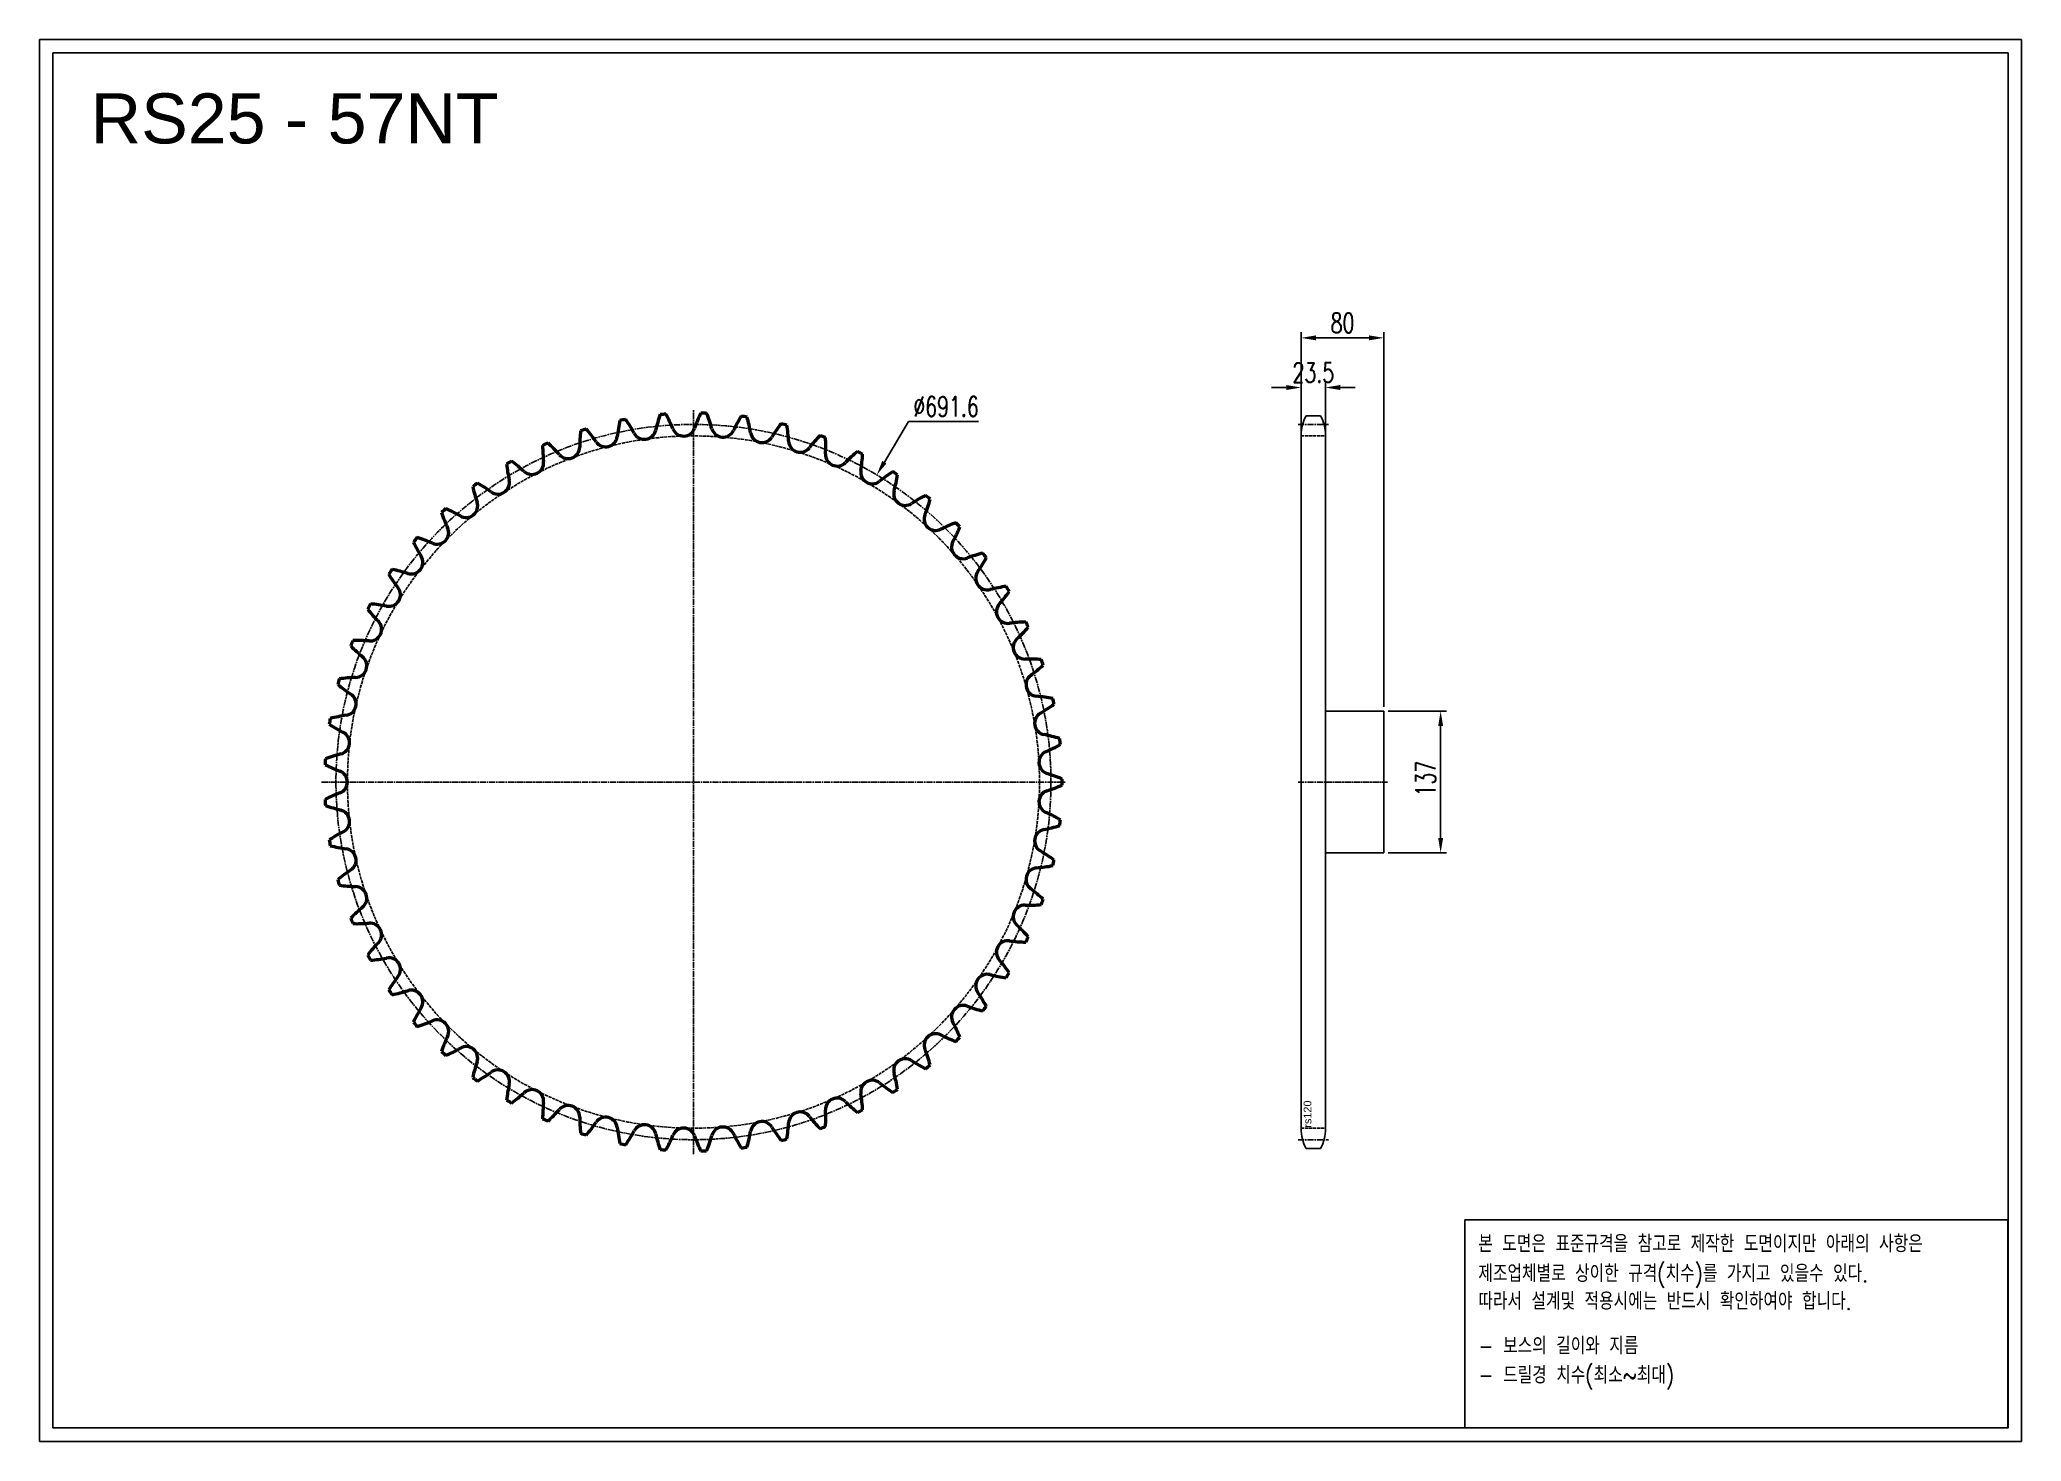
# Model space of a CAD drawing. Header units: millimetres. Extents: x -50626 to -48709, y 43553 to 44909.
import ezdxf

# ---------------------------------------------------------------- set-up
doc = ezdxf.new("R2010")
doc.units = ezdxf.units.MM
for name, pattern in [('AM_ISO02W050', [7.5, 6, -1.5]), ('AM_ISO02W050x2', [3.75, 3, -0.75]), ('AM_ISO08W050', [18, 12, -1.5, 3, -1.5]), ('AM_ISO08W050x2', [9, 6, -0.75, 1.5, -0.75])]:
    doc.linetypes.add(name, pattern=pattern)
for name, color, linetype, lineweight in [('AM_0N', 7, 'Continuous', 50), ('AM_3N', 6, 'AM_ISO02W050', 25), ('AM_7', 4, 'AM_ISO08W050', 25), ('AM_7N', 4, 'AM_ISO08W050', 25)]:
    doc.layers.add(name, color=color, linetype=linetype, lineweight=lineweight)
doc.layers.add('S-DIM', color=7, linetype='Continuous')
doc.styles.add('HAN', font='ROMANS.shx', dxfattribs={"width": 0.7, "bigfont": 'whgtxt.shx'})
doc.styles.add('HSG', font='SIMPLEX.shx', dxfattribs={"width": 0.7, "bigfont": 'HSG.shx'})
doc.styles.get("Standard").update_dxf_attribs({"font": 'arial.ttf'})
doc.dimstyles.new('APP32', dxfattribs={"dimscale": 8, "dimtxt": 2.4, "dimasz": 1.8, "dimexe": 0.7, "dimexo": 0.5, "dimgap": 0.6, "dimtad": 1, "dimtoh": 1, "dimdec": 1, "dimrnd": 0.01, "dimzin": 9, "dimdsep": 46, "dimtxsty": 'HSG', "dimcen": 0, "dimclrd": 1, "dimclre": 1, "dimclrt": 256, "dimazin": 2, "dimtp": 1, "dimtm": 1, "dimtfac": 0.5, "dimtdec": 1, "dimtofl": 0, "dimtmove": 0, "dimatfit": 3, "dimfxl": 0, "dimtvp": 1, "dimtolj": 2, "dimlwd": -1, "dimlwe": -1, "dimarcsym": 0})

# ---------------------------------------------------------------- blocks, each defined once
blk = doc.blocks.new('*D1')
at = {"layer": 'Defpoints', "color": 0, "transparency": 16777216}
for p in [(-49325.7, 44259.5), (-49325.7, 44122.5), (-49270.8, 44122.5)]:
    blk.add_point(p, dxfattribs=at)
at = {"layer": 'S-DIM', "color": 1, "transparency": 16777216}
for p, q in [((-49321.7, 44259.5), (-49265.2, 44259.5)), ((-49270.8, 44245.1), (-49270.8, 44136.9)), ((-49321.7, 44122.5), (-49265.2, 44122.5))]:
    blk.add_line(p, q, dxfattribs=at)
for points in [[(-49273.2, 44245.1), (-49268.4, 44245.1), (-49270.8, 44259.5)], [(-49273.2, 44136.9), (-49268.4, 44136.9), (-49270.8, 44122.5)]]:
    blk.add_solid(points, dxfattribs=at)
at = {"layer": 'S-DIM', "transparency": 16777216, "insert": (-49285.2, 44194.2), "char_height": 19.2, "attachment_point": 5, "rotation": 90, "style": 'HSG'}
blk.add_mtext('\\A2;137', dxfattribs=at)
blk = doc.blocks.new('*D2')
at = {"layer": 'Defpoints', "color": 0, "transparency": 16777216}
for p in [(-49816.2, 44487.8), (-50170.7, 43894)]:
    blk.add_point(p, dxfattribs=at)
at = {"layer": 'S-DIM', "color": 1, "linetype": 'ByBlock', "transparency": 16777216}
for p, q in [((-49785.4, 44539.6), (-49808.8, 44500.2)), ((-49717.8, 44539.6), (-49785.4, 44539.6))]:
    blk.add_line(p, q, dxfattribs=at)
at = {"layer": 'S-DIM', "color": 1, "transparency": 16777216}
blk.add_solid([(-49810.9, 44501.4), (-49806.8, 44499), (-49816.2, 44487.8)], dxfattribs=at)
at = {"layer": 'S-DIM', "transparency": 16777216, "insert": (-49749.2, 44554), "char_height": 19.2, "attachment_point": 5, "style": 'HSG'}
blk.add_mtext('\\A2;∅691.6', dxfattribs=at)
blk = doc.blocks.new('*D3')
at = {"layer": 'Defpoints', "color": 0, "transparency": 16777216}
for p in [(-49382.2, 44572.4), (-49405.7, 44525.6), (-49382.2, 44525.6)]:
    blk.add_point(p, dxfattribs=at)
at = {"layer": 'S-DIM', "color": 1, "linetype": 'ByBlock', "transparency": 16777216}
for p, q in [((-49420.1, 44572.4), (-49434.5, 44572.4)), ((-49405.7, 44529.6), (-49405.7, 44578)), ((-49382.2, 44529.6), (-49382.2, 44578)), ((-49367.8, 44572.4), (-49353.4, 44572.4))]:
    blk.add_line(p, q, dxfattribs=at)
at = {"layer": 'S-DIM', "color": 1, "transparency": 16777216}
for points in [[(-49420.1, 44574.8), (-49420.1, 44570), (-49405.7, 44572.4)], [(-49367.8, 44574.8), (-49367.8, 44570), (-49382.2, 44572.4)]]:
    blk.add_solid(points, dxfattribs=at)
at = {"layer": 'S-DIM', "transparency": 16777216, "insert": (-49393.9, 44586.8), "char_height": 19.2, "attachment_point": 5, "style": 'HSG'}
blk.add_mtext('\\A2;23.5', dxfattribs=at)
blk = doc.blocks.new('*D4')
at = {"layer": 'Defpoints', "color": 0, "transparency": 16777216}
for p in [(-49325.7, 44620.4), (-49405.7, 44525.6), (-49325.7, 44259.5)]:
    blk.add_point(p, dxfattribs=at)
at = {"layer": 'S-DIM', "color": 1, "linetype": 'ByBlock', "transparency": 16777216}
for p, q in [((-49405.7, 44529.6), (-49405.7, 44626)), ((-49325.7, 44263.5), (-49325.7, 44626)), ((-49391.3, 44620.4), (-49340.1, 44620.4))]:
    blk.add_line(p, q, dxfattribs=at)
at = {"layer": 'S-DIM', "color": 1, "transparency": 16777216}
for points in [[(-49391.3, 44622.8), (-49391.3, 44618), (-49405.7, 44620.4)], [(-49340.1, 44622.8), (-49340.1, 44618), (-49325.7, 44620.4)]]:
    blk.add_solid(points, dxfattribs=at)
at = {"layer": 'S-DIM', "transparency": 16777216, "insert": (-49365.7, 44634.8), "char_height": 19.2, "attachment_point": 5, "style": 'HSG'}
blk.add_mtext('\\A2;80', dxfattribs=at)
blk = doc.blocks.new('notice1')
at = {"color": 4}
blk.add_lwpolyline([(-22142.12, 1735.9), (-22053.8, 1735.9), (-22053.8, 1702.07), (-22142.12, 1702.07)], close=True, dxfattribs=at)
at = {"color": 4, "style": 'HAN', "width": 0.8}
for s, p in [('본 도면은 표준규격을 참고로 제작한 도면이지만 아래의 사항은', (-22139.9, 1730.62)), ('제조업체별로 상이한 규격(치수)를 가지고 있을수 있다.', (-22139.9, 1725.78)), ('따라서 설계및 적용시에는 반드시 확인하여야 합니다.', (-22139.9, 1721.28)), ('- 보스의 길이와 지름', (-22139.9, 1714.03)), ('- 드릴경 치수(최소~최대)', (-22139.9, 1709.27))]:
    blk.add_text(s, height=2.7949, dxfattribs=at).set_placement(p)

msp = doc.modelspace()

# ---------------------------------------------------------------- linework, layer by layer
for p, q in [((-49400.92, 44545.12), (-49386.88, 44545.12)), ((-49405.65, 44526.12), (-49405.65, 43855.67)), ((-49382.15, 44526.12), (-49382.15, 43855.67)), ((-49382.15, 44259.45), (-49325.65, 44259.45)), ((-49325.65, 44259.45), (-49325.65, 44122.45)), ((-49325.65, 44122.45), (-49382.15, 44122.45)), ((-49400.92, 43836.67), (-49386.88, 43836.67))]:
    msp.add_line(p, q)
for points in [[(-50625.89, 44908.75), (-48709.09, 44908.75), (-48709.09, 43553.43), (-50625.89, 43553.43)], [(-50612.98, 44895.84), (-48721.99, 44895.84), (-48721.99, 43566.34), (-50612.98, 43566.34)]]:
    msp.add_lwpolyline(points, close=True)
for centre, start, end in [((-49365.15, 44526.12), 152.02179, 180), ((-49422.65, 44526.12), 0, 27.97821), ((-49365.15, 43855.67), 180, 207.97821), ((-49422.65, 43855.67), 332.02179, 0)]:
    msp.add_arc(centre, 40.5, start, end)
at = {"layer": 'AM_0N'}
for centre, radius, start, end in [((-49993.47, 44190.9), 356.72, 94.27731, 95.19638), ((-50158.93, 44472.52), 157.39, 22.36842, 28.08672), ((-49843.78, 44481.21), 157.39, 155.07118, 160.78947), ((-49993.47, 44190.9), 356.72, 87.96152, 88.88059), ((-50126.94, 44489.01), 157.39, 16.05263, 21.77093), ((-49946.15, 44514.08), 157.39, 174.01854, 179.73684), ((-49993.47, 44190.9), 356.72, 106.90888, 107.82796), ((-50216.51, 44429.52), 157.39, 35, 40.7183), ((-49910.88, 44506.92), 157.39, 167.70276, 173.42105), ((-49993.47, 44190.9), 356.72, 100.59309, 101.51217), ((-50188.91, 44452.61), 157.39, 28.68421, 34.40251), ((-50040.98, 44533.54), 11.23, 208.68421, 347.10526), ((-49876.62, 44495.91), 157.39, 161.38697, 167.10526), ((-50003, 44536.69), 11.23, 202.36842, 340.78947), ((-49964.9, 44535.64), 11.23, 196.05263, 334.47368), ((-49812.75, 44462.98), 157.39, 148.75539, 154.47368), ((-49993.47, 44190.9), 356.72, 81.64573, 82.5648), ((-50093.34, 44501.89), 157.39, 9.73684, 15.45514), ((-49927.15, 44530.4), 11.23, 189.73684, 328.15789), ((-49783.91, 44441.45), 157.39, 142.4396, 148.15789), ((-49993.47, 44190.9), 356.72, 75.32994, 76.24901), ((-50058.52, 44510.99), 157.39, 3.42105, 9.13935), ((-49993.47, 44190.9), 356.72, 113.22467, 114.14375), ((-49981.99, 44517.33), 157.39, 180.33433, 186.05263), ((-50241.41, 44403.54), 157.39, 41.31579, 47.03409), ((-50114.76, 44514.86), 11.23, 221.31579, 359.73684), ((-50078.39, 44526.23), 11.23, 215, 353.42105), ((-49890.21, 44521.05), 11.23, 183.42105, 321.84211), ((-49757.62, 44416.87), 157.39, 136.12381, 141.84211), ((-49993.47, 44190.9), 356.72, 69.01415, 69.93322), ((-49854.51, 44507.68), 11.23, 177.10526, 315.52632), ((-50022.91, 44516.2), 157.39, 357.10526, 2.82356), ((-49734.2, 44389.56), 157.39, 129.80802, 135.52632), ((-49993.47, 44190.9), 356.72, 62.69836, 63.61743), ((-49993.47, 44190.9), 356.72, 119.54046, 120.45954), ((-50017.97, 44516.61), 157.39, 186.65012, 192.36842), ((-50263.29, 44374.97), 157.39, 47.63158, 53.34988), ((-50149.67, 44499.55), 11.23, 227.63158, 6.05263), ((-49820.51, 44490.47), 11.23, 170.78947, 309.21053), ((-49986.95, 44517.46), 157.39, 350.78947, 356.50777), ((-49713.92, 44359.83), 157.39, 123.49223, 129.21053), ((-49993.47, 44190.9), 356.72, 56.38257, 57.30164), ((-49993.47, 44190.9), 356.72, 125.85625, 126.77533), ((-50053.65, 44511.94), 157.39, 192.96591, 198.68421), ((-50281.91, 44344.17), 157.39, 53.94737, 59.66567), ((-50182.67, 44480.49), 11.23, 233.94737, 12.36842), ((-49788.6, 44469.63), 11.23, 164.47368, 302.89474), ((-49951.06, 44514.76), 157.39, 344.47368, 350.19198), ((-49993.47, 44190.9), 356.72, 132.17204, 133.09112), ((-50088.6, 44503.37), 157.39, 199.2817, 205), ((-50297.02, 44311.51), 157.39, 60.26316, 65.98146), ((-50213.38, 44457.92), 11.23, 240.26316, 18.68421), ((-49697.03, 44328.05), 157.39, 117.17644, 122.89474), ((-49915.69, 44508.13), 157.39, 338.15789, 343.87619), ((-49993.47, 44190.9), 356.72, 50.06678, 50.98585), ((-50241.42, 44432.11), 11.23, 246.57895, 25), ((-49759.18, 44445.4), 11.23, 158.15789, 296.57895), ((-49683.74, 44294.6), 157.39, 110.86065, 116.57895), ((-49881.27, 44497.65), 157.39, 331.84211, 337.5604), ((-49993.47, 44190.9), 356.72, 43.75099, 44.67006), ((-49993.47, 44190.9), 356.72, 138.48783, 139.40691), ((-50122.4, 44491), 157.39, 205.59749, 211.31579), ((-50308.44, 44277.39), 157.39, 66.57895, 72.29724), ((-49732.61, 44418.08), 11.23, 151.84211, 290.26316), ((-49993.47, 44190.9), 356.72, 144.80362, 145.72269), ((-50316.05, 44242.21), 157.39, 72.89474, 78.61303), ((-50266.45, 44403.37), 11.23, 252.89474, 31.31579), ((-49674.21, 44259.9), 157.39, 104.54486, 110.26316), ((-49709.2, 44388.01), 11.23, 145.52632, 283.94737), ((-49848.2, 44483.45), 157.39, 325.52632, 331.24461), ((-49993.47, 44190.9), 356.72, 37.4352, 38.35427), ((-50288.17, 44372.05), 11.23, 259.21053, 37.63158), ((-50154.63, 44475), 157.39, 211.91328, 217.63158), ((-49668.56, 44224.36), 157.39, 98.22907, 103.94737), ((-49816.9, 44465.69), 157.39, 319.21053, 324.92882), ((-49993.47, 44190.9), 356.72, 31.11941, 32.03848), ((-49993.47, 44190.9), 356.72, 151.11941, 152.03848), ((-50184.91, 44455.55), 157.39, 218.22907, 223.94737), ((-50319.73, 44206.41), 157.39, 79.21053, 84.92882), ((-49689.24, 44355.54), 11.23, 139.21053, 277.63158), ((-50306.31, 44338.53), 11.23, 265.52632, 43.94737), ((-49666.85, 44188.42), 157.39, 91.91328, 97.63158), ((-49787.74, 44444.6), 157.39, 312.89474, 318.61303), ((-49993.47, 44190.9), 356.72, 24.80362, 25.72269), ((-49993.47, 44190.9), 356.72, 157.4352, 158.35427), ((-50212.86, 44432.88), 157.39, 224.54486, 230.26316), ((-50319.46, 44170.43), 157.39, 85.52632, 91.24461), ((-49672.97, 44321.07), 11.23, 132.89474, 271.31579), ((-50320.65, 44303.22), 11.23, 271.84211, 50.26316), ((-49669.1, 44152.5), 157.39, 85.59749, 91.31579), ((-49761.08, 44420.43), 157.39, 306.57895, 312.29724), ((-49993.47, 44190.9), 356.72, 18.48783, 19.40691), ((-49993.47, 44190.9), 356.72, 163.75099, 164.67006), ((-50238.15, 44407.28), 157.39, 230.86065, 236.57895), ((-50315.23, 44134.69), 157.39, 91.84211, 97.5604), ((-49660.6, 44285.02), 11.23, 126.57895, 265), ((-50331.02, 44266.54), 11.23, 278.15789, 56.57895), ((-49675.29, 44117.05), 157.39, 79.2817, 85), ((-49737.24, 44393.47), 157.39, 300.26316, 305.98146), ((-49993.47, 44190.9), 356.72, 12.17204, 13.09112), ((-49993.47, 44190.9), 356.72, 170.06678, 170.98585), ((-50260.47, 44379.05), 157.39, 237.17644, 242.89474), ((-50307.09, 44099.63), 157.39, 98.15789, 103.87619), ((-49652.26, 44247.83), 11.23, 120.26316, 258.68421), ((-50337.29, 44228.95), 11.23, 284.47368, 62.89474), ((-49685.35, 44082.5), 157.39, 72.96591, 78.68421), ((-49716.51, 44364.05), 157.39, 293.94737, 299.66567), ((-49993.47, 44190.9), 356.72, 5.85625, 6.77533), ((-49993.47, 44190.9), 356.72, 176.38257, 177.30164), ((-50279.55, 44348.53), 157.39, 243.49223, 249.21053), ((-50295.15, 44065.69), 157.39, 104.47368, 110.19198), ((-49648.07, 44209.95), 11.23, 113.94737, 252.36842), ((-50339.39, 44190.9), 11.23, 290.78947, 69.21053), ((-49648.07, 44171.84), 11.23, 107.63158, 246.05263), ((-49699.14, 44049.26), 157.39, 66.65012, 72.36842), ((-49699.14, 44332.53), 157.39, 287.63158, 293.34988), ((-49993.47, 44190.9), 356.72, 359.54046, 0.45954), ((-50279.55, 44033.26), 157.39, 110.78947, 116.50777), ((-49993.47, 44190.9), 356.72, 182.69836, 183.61743), ((-50295.15, 44316.11), 157.39, 249.80802, 255.52632), ((-50337.29, 44152.84), 11.23, 297.10526, 75.52632), ((-49652.26, 44133.96), 11.23, 101.31579, 239.73684), ((-49685.35, 44299.3), 157.39, 281.31579, 287.03409), ((-49716.51, 44017.74), 157.39, 60.33433, 66.05263), ((-49993.47, 44190.9), 356.72, 353.22467, 354.14375), ((-50260.47, 44002.75), 157.39, 117.10526, 122.82356), ((-49993.47, 44190.9), 356.72, 189.01415, 189.93322), ((-50307.09, 44282.16), 157.39, 256.12381, 261.84211), ((-50331.02, 44115.25), 11.23, 303.42105, 81.84211), ((-50238.15, 43974.52), 157.39, 123.42105, 129.13935), ((-49660.6, 44096.77), 11.23, 95, 233.42105), ((-49675.29, 44264.74), 157.39, 275, 280.7183), ((-49737.24, 43988.32), 157.39, 54.01854, 59.73684), ((-49993.47, 44190.9), 356.72, 346.90888, 347.82796), ((-49993.47, 44190.9), 356.72, 195.32994, 196.24901), ((-50315.23, 44247.1), 157.39, 262.4396, 268.15789), ((-50320.65, 44078.58), 11.23, 309.73684, 88.15789), ((-49761.08, 43961.37), 157.39, 47.70276, 53.42105), ((-50212.86, 43948.91), 157.39, 129.73684, 135.45514), ((-49672.97, 44060.72), 11.23, 88.68421, 227.10526), ((-49669.1, 44229.29), 157.39, 268.68421, 274.40251), ((-49993.47, 44190.9), 356.72, 340.59309, 341.51217), ((-49993.47, 44190.9), 356.72, 201.64573, 202.5648), ((-50319.46, 44211.37), 157.39, 268.75539, 274.47368), ((-50306.31, 44043.26), 11.23, 316.05263, 94.47368), ((-49787.74, 43937.19), 157.39, 41.38697, 47.10526), ((-50184.91, 43926.25), 157.39, 136.05263, 141.77093), ((-49689.24, 44026.26), 11.23, 82.36842, 220.78947), ((-49666.85, 44193.38), 157.39, 262.36842, 268.08672), ((-49993.47, 44190.9), 356.72, 334.27731, 335.19638), ((-49993.47, 44190.9), 356.72, 207.96152, 208.88059), ((-50319.73, 44175.38), 157.39, 275.07118, 280.78947), ((-50288.17, 44009.75), 11.23, 322.36842, 100.78947), ((-49816.9, 43916.1), 157.39, 35.07118, 40.78947), ((-50154.63, 43906.79), 157.39, 142.36842, 148.08672), ((-49709.2, 43993.79), 11.23, 76.05263, 214.47368), ((-49668.56, 44157.43), 157.39, 256.05263, 261.77093), ((-49993.47, 44190.9), 356.72, 327.96152, 328.88059), ((-49993.47, 44190.9), 356.72, 214.27731, 215.19638), ((-50316.05, 44139.58), 157.39, 281.38697, 287.10526), ((-50266.45, 43978.43), 11.23, 328.68421, 107.10526), ((-50122.4, 43890.79), 157.39, 148.68421, 154.40251), ((-49732.61, 43963.71), 11.23, 69.73684, 208.15789), ((-49674.21, 44121.89), 157.39, 249.73684, 255.45514), ((-49848.2, 43898.35), 157.39, 28.75539, 34.47368), ((-49993.47, 44190.9), 356.72, 321.64573, 322.5648), ((-49993.47, 44190.9), 356.72, 220.59309, 221.51217), ((-50308.44, 44104.41), 157.39, 287.70276, 293.42105), ((-50241.42, 43949.69), 11.23, 335, 113.42105), ((-49881.27, 43884.14), 157.39, 22.4396, 28.15789), ((-50088.6, 43878.43), 157.39, 155, 160.7183), ((-50297.02, 44070.28), 157.39, 294.01854, 299.73684), ((-50213.38, 43923.87), 11.23, 341.31579, 119.73684), ((-49759.18, 43936.39), 11.23, 63.42105, 201.84211), ((-49683.74, 44087.19), 157.39, 243.42105, 249.13935), ((-49993.47, 44190.9), 356.72, 315.32994, 316.24901), ((-49993.47, 44190.9), 356.72, 226.90888, 227.82796), ((-50053.65, 43869.86), 157.39, 161.31579, 167.03409), ((-49788.6, 43912.16), 11.23, 57.10526, 195.52632), ((-49697.03, 44053.74), 157.39, 237.10526, 242.82356), ((-49915.69, 43873.66), 157.39, 16.12381, 21.84211), ((-49993.47, 44190.9), 356.72, 309.01415, 309.93322), ((-49993.47, 44190.9), 356.72, 233.22467, 234.14375), ((-50281.91, 44037.62), 157.39, 300.33433, 306.05263), ((-50182.67, 43901.3), 11.23, 347.63158, 126.05263), ((-50017.97, 43865.18), 157.39, 167.63158, 173.34988), ((-49820.51, 43891.32), 11.23, 50.78947, 189.21053), ((-49713.92, 44021.97), 157.39, 230.78947, 236.50777), ((-49951.06, 43867.03), 157.39, 9.80802, 15.52632), ((-49993.47, 44190.9), 356.72, 239.54046, 240.45954), ((-50263.29, 44006.82), 157.39, 306.65012, 312.36842), ((-50149.67, 43882.25), 11.23, 353.94737, 132.36842), ((-49981.99, 43864.47), 157.39, 173.94737, 179.66567), ((-50114.76, 43866.94), 11.23, 0.26316, 138.68421), ((-49854.51, 43874.11), 11.23, 44.47368, 182.89474), ((-49734.2, 43992.24), 157.39, 224.47368, 230.19198), ((-49986.95, 43864.33), 157.39, 3.49223, 9.21053), ((-49993.47, 44190.9), 356.72, 302.69836, 303.61743), ((-49993.47, 44190.9), 356.72, 245.85625, 246.77533), ((-50241.41, 43978.26), 157.39, 312.96591, 318.68421), ((-49946.15, 43867.71), 157.39, 180.26316, 185.98146), ((-50216.51, 43952.27), 157.39, 319.2817, 325), ((-50078.39, 43855.56), 11.23, 6.57895, 145), ((-49910.88, 43874.88), 157.39, 186.57895, 192.29724), ((-50040.98, 43848.25), 11.23, 12.89474, 151.31579), ((-49964.9, 43846.15), 11.23, 25.52632, 163.94737), ((-49927.15, 43851.39), 11.23, 31.84211, 170.26316), ((-49783.91, 43940.35), 157.39, 211.84211, 217.5604), ((-50058.52, 43870.81), 157.39, 350.86065, 356.57895), ((-49890.21, 43860.75), 11.23, 38.15789, 176.57895), ((-49757.62, 43964.92), 157.39, 218.15789, 223.87619), ((-49993.47, 44190.9), 356.72, 290.06678, 290.98585), ((-50022.91, 43865.59), 157.39, 357.17644, 2.89474), ((-49993.47, 44190.9), 356.72, 296.38257, 297.30164), ((-49993.47, 44190.9), 356.72, 252.17204, 253.09112), ((-49993.47, 44190.9), 356.72, 258.48783, 259.40691), ((-50188.91, 43929.18), 157.39, 325.59749, 331.31579), ((-49876.62, 43885.88), 157.39, 192.89474, 198.61303), ((-50158.93, 43909.27), 157.39, 331.91328, 337.63158), ((-50003, 43845.1), 11.23, 19.21053, 157.63158), ((-49843.78, 43900.59), 157.39, 199.21053, 204.92882), ((-50126.94, 43892.78), 157.39, 338.22907, 343.94737), ((-49812.75, 43918.82), 157.39, 205.52632, 211.24461), ((-49993.47, 44190.9), 356.72, 277.4352, 278.35427), ((-50093.34, 43879.91), 157.39, 344.54486, 350.26316), ((-49993.47, 44190.9), 356.72, 283.75099, 284.67006), ((-49993.47, 44190.9), 356.72, 264.80362, 265.72269), ((-49993.47, 44190.9), 356.72, 271.11941, 272.03848)]:
    msp.add_arc(centre, radius, start, end, dxfattribs=at)
at = {"layer": 'AM_3N', "linetype": 'AM_ISO02W050x2'}
for p, q in [((-49405.65, 44525.59), (-49382.15, 44525.59)), ((-49405.65, 43856.2), (-49382.15, 43856.2))]:
    msp.add_line(p, q, dxfattribs=at)
msp.add_circle((-49993.47, 44190.9), 334.7, dxfattribs=at)
at = {"layer": 'AM_7', "linetype": 'AM_ISO08W050x2'}
for p, q in [((-49408.65, 44536.71), (-49379.15, 44536.71)), ((-49408.65, 44190.95), (-49322.22, 44190.95)), ((-49408.65, 43845.08), (-49379.15, 43845.08))]:
    msp.add_line(p, q, dxfattribs=at)
msp.add_circle((-49993.47, 44190.9), 345.81, dxfattribs=at)
at = {"layer": 'AM_7N', "linetype": 'AM_ISO08W050x2'}
for p, q in [((-49993.47, 43831.18), (-49993.47, 44550.61)), ((-50353.19, 44190.9), (-49633.75, 44190.9))]:
    msp.add_line(p, q, dxfattribs=at)

# ---------------------------------------------------------------- block references
at = {"xscale": 5.950011032469502, "yscale": 5.950011032469502, "zscale": 5.950011032469502}
msp.add_blockref('notice1', (82498.34, 33439.02), dxfattribs=at)

# ---------------------------------------------------------------- texts
msp.add_text('RS25 - 57NT', height=48.4042).set_placement((-50576.53, 44808.38))
msp.add_text('rs120', height=7.5, rotation=90).set_placement((-49395.8, 43856.78))

# ---------------------------------------------------------------- dimensions: what is measured, and where the dimension line sits
at = {"layer": 'S-DIM'}
dim = msp.add_linear_dim(base=(-49325.65, 44620.44), p1=(-49405.65, 44525.59), p2=(-49325.65, 44259.45), dimstyle='APP32', override={"dimarcsym": 1}, dxfattribs=at)
dim.commit()
dim.dimension.update_dxf_attribs({"geometry": '*D4', "text_midpoint": (-49365.65, 44634.84)})
dim = msp.add_linear_dim(base=(-49382.15, 44572.44), p1=(-49405.65, 44525.59), p2=(-49382.15, 44525.59), dimstyle='APP32', override={"dimarcsym": 1}, dxfattribs=at)
dim.commit()
dim.dimension.update_dxf_attribs({"geometry": '*D3', "text_midpoint": (-49393.9, 44572.44), "dimtype": 128})
dim = msp.add_diameter_dim_2p(p1=(-50170.71, 43893.96), p2=(-49816.23, 44487.83), dimstyle='APP32', override={"dimarcsym": 1}, dxfattribs=at)
dim.commit()
dim.dimension.update_dxf_attribs({"geometry": '*D2', "text_midpoint": (-49749.19, 44539.57), "dimtype": 131})
dim = msp.add_linear_dim(base=(-49270.8, 44122.45), p1=(-49325.65, 44259.45), p2=(-49325.65, 44122.45), angle=90, dimstyle='APP32', dxfattribs=at)
dim.commit()
dim.dimension.update_dxf_attribs({"geometry": '*D1', "text_midpoint": (-49270.8, 44194.17), "dimtype": 128})

doc.saveas('drawing.dxf')
